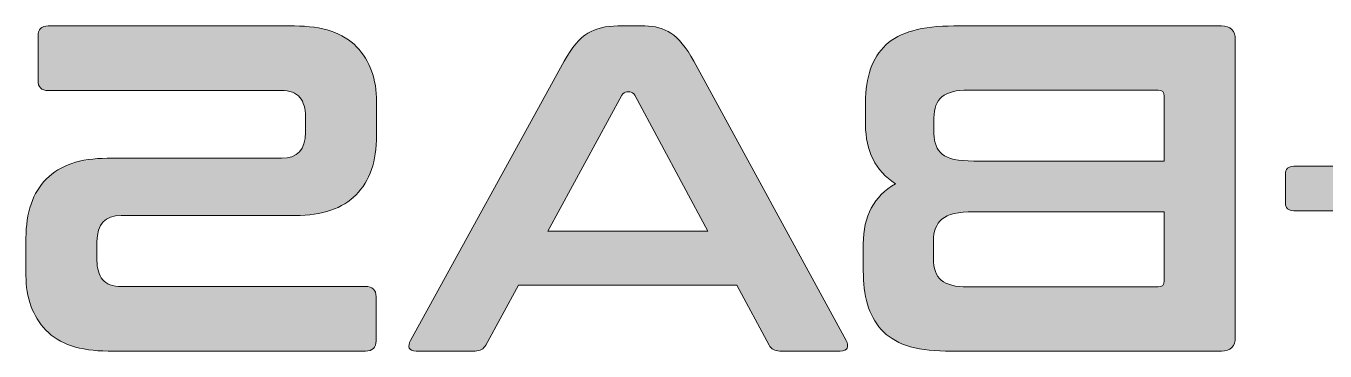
# Model space of a CAD drawing. Header units: millimetres. Extents: x 0 to 62, y -117 to 0.
# Drawn here: x 36.981 to 40.928, y -43.734 to -42.746 of the extents above; entities that cross this region are included whole.
import ezdxf

# ---------------------------------------------------------------- set-up
doc = ezdxf.new("R2010")
doc.units = ezdxf.units.MM
doc.header["$MEASUREMENT"] = 0
doc.layers.add('GLOSS-V', color=7, linetype='Continuous')

# ---------------------------------------------------------------- blocks, each defined once
blk = doc.blocks.new('block 62')
at = {"layer": 'GLOSS-V', "true_color": 0x010101}
h = blk.add_hatch(color=178, dxfattribs=at)
h.dxf.hatch_style = 2
edge = h.paths.add_edge_path()
edge.add_spline(control_points=[(37.7965, -42.7462), (37.8823, -42.7462), (37.945, -42.7672), (37.9856, -42.8096), (38.0259, -42.852), (38.0463, -42.9075), (38.0463, -42.9762), (38.0463, -42.9762), (38.0463, -43.0792), (38.0463, -43.0792), (38.0463, -43.1572), (38.0256, -43.2172), (37.9842, -43.259), (37.9429, -43.3009), (37.8809, -43.3219), (37.7992, -43.3219), (37.7992, -43.3219), (37.2701, -43.3219), (37.2701, -43.3219), (37.2212, -43.3219), (37.1967, -43.3483), (37.1967, -43.401), (37.1967, -43.401), (37.1967, -43.4588), (37.1967, -43.4588), (37.1967, -43.4833), (37.2022, -43.5026), (37.2136, -43.5166), (37.2249, -43.5307), (37.2442, -43.5377), (37.2715, -43.5377), (37.2715, -43.5377), (38.0125, -43.5377), (38.0125, -43.5377), (38.0339, -43.5377), (38.0449, -43.5481), (38.0449, -43.5689), (38.0449, -43.5689), (38.0449, -43.7029), (38.0449, -43.7029), (38.0449, -43.7236), (38.0339, -43.7339), (38.0125, -43.7339), (38.0125, -43.7339), (37.2305, -43.7339), (37.2305, -43.7339), (37.145, -43.7339), (37.082, -43.7127), (37.0417, -43.6704), (37.001, -43.6282), (36.981, -43.5725), (36.981, -43.504), (36.981, -43.504), (36.981, -43.391), (36.981, -43.391), (36.981, -43.3129), (37.0017, -43.253), (37.043, -43.2111), (37.0844, -43.1693), (37.1457, -43.1483), (37.2277, -43.1483), (37.2277, -43.1483), (37.7569, -43.1483), (37.7569, -43.1483), (37.8058, -43.1483), (37.8302, -43.1219), (37.8302, -43.0694), (37.8302, -43.0694), (37.8302, -43.0213), (37.8302, -43.0213), (37.8302, -42.9969), (37.8244, -42.9776), (37.8134, -42.9634), (37.802, -42.9493), (37.7831, -42.9423), (37.7555, -42.9423), (37.7555, -42.9423), (37.0486, -42.9423), (37.0486, -42.9423), (37.0279, -42.9423), (37.0176, -42.9319), (37.0176, -42.9112), (37.0176, -42.9112), (37.0176, -42.7772), (37.0176, -42.7772), (37.0176, -42.7566), (37.0279, -42.7462), (37.0486, -42.7462), (37.0486, -42.7462), (37.7965, -42.7462), (37.7965, -42.7462)], knot_values=[0, 0, 0, 0, 1, 1, 1, 2, 2, 2, 3, 3, 3, 4, 4, 4, 5, 5, 5, 6, 6, 6, 7, 7, 7, 8, 8, 8, 9, 9, 9, 10, 10, 10, 11, 11, 11, 12, 12, 12, 13, 13, 13, 14, 14, 14, 15, 15, 15, 16, 16, 16, 17, 17, 17, 18, 18, 18, 19, 19, 19, 20, 20, 20, 21, 21, 21, 22, 22, 22, 23, 23, 23, 24, 24, 24, 25, 25, 25, 26, 26, 26, 27, 27, 27, 28, 28, 28, 29, 29, 29, 30, 30, 30, 30], degree=3, periodic=1)
h = blk.add_hatch(color=178, dxfattribs=at)
h.dxf.hatch_style = 2
edge = h.paths.add_edge_path()
edge.add_spline(control_points=[(38.8617, -42.7462), (38.8917, -42.7462), (38.9182, -42.7535), (38.9406, -42.7681), (38.9633, -42.7826), (38.9864, -42.811), (39.0102, -42.8534), (39.0102, -42.8534), (39.4729, -43.7016), (39.4729, -43.7016), (39.4773, -43.7109), (39.4787, -43.7186), (39.4763, -43.7248), (39.4739, -43.7308), (39.4667, -43.7339), (39.4546, -43.7339), (39.4546, -43.7339), (39.271, -43.7339), (39.271, -43.7339), (39.2562, -43.7339), (39.2451, -43.7279), (39.2386, -43.7157), (39.2386, -43.7157), (39.1411, -43.5336), (39.1411, -43.5336), (39.1411, -43.5336), (38.4779, -43.5336), (38.4779, -43.5336), (38.4779, -43.5336), (38.3777, -43.7157), (38.3777, -43.7157), (38.3722, -43.7279), (38.3611, -43.7339), (38.3453, -43.7339), (38.3453, -43.7339), (38.1661, -43.7339), (38.1661, -43.7339), (38.1548, -43.7339), (38.1482, -43.7308), (38.1455, -43.7248), (38.1434, -43.7186), (38.1444, -43.7109), (38.1489, -43.7016), (38.1489, -43.7016), (38.6161, -42.8534), (38.6161, -42.8534), (38.6398, -42.811), (38.6636, -42.7826), (38.6884, -42.7681), (38.7125, -42.7535), (38.7429, -42.7462), (38.7787, -42.7462), (38.7787, -42.7462), (38.8617, -42.7462), (38.8617, -42.7462)], knot_values=[0, 0, 0, 0, 1, 1, 1, 2, 2, 2, 3, 3, 3, 4, 4, 4, 5, 5, 5, 6, 6, 6, 7, 7, 7, 8, 8, 8, 9, 9, 9, 10, 10, 10, 11, 11, 11, 12, 12, 12, 13, 13, 13, 14, 14, 14, 15, 15, 15, 16, 16, 16, 17, 17, 17, 18, 18, 18, 18], degree=3, periodic=1)
edge = h.paths.add_edge_path()
edge.add_spline(control_points=[(38.8307, -42.9564), (38.8269, -42.9498), (38.8217, -42.9466), (38.8152, -42.9466), (38.8152, -42.9466), (38.8069, -42.9466), (38.8069, -42.9466), (38.8, -42.9466), (38.7952, -42.9498), (38.7911, -42.9564), (38.7911, -42.9564), (38.5668, -43.3698), (38.5668, -43.3698), (38.5668, -43.3698), (39.0522, -43.3698), (39.0522, -43.3698), (39.0522, -43.3698), (38.8307, -42.9564), (38.8307, -42.9564)], knot_values=[0, 0, 0, 0, 1, 1, 1, 2, 2, 2, 3, 3, 3, 4, 4, 4, 5, 5, 5, 6, 6, 6, 6], degree=3, periodic=1)
h = blk.add_hatch(color=178, dxfattribs=at)
h.dxf.hatch_style = 2
edge = h.paths.add_edge_path()
edge.add_spline(control_points=[(40.6129, -42.7462), (40.6411, -42.7462), (40.6552, -42.7604), (40.6552, -42.7884), (40.6552, -42.7884), (40.6552, -43.6916), (40.6552, -43.6916), (40.6552, -43.7198), (40.6411, -43.7339), (40.6129, -43.7339), (40.6129, -43.7339), (39.775, -43.7339), (39.775, -43.7339), (39.7275, -43.7339), (39.6882, -43.7283), (39.6561, -43.7171), (39.6241, -43.7057), (39.5986, -43.6895), (39.5793, -43.6683), (39.56, -43.6471), (39.5463, -43.6215), (39.5376, -43.5915), (39.529, -43.5613), (39.5249, -43.5274), (39.5249, -43.4899), (39.5249, -43.4899), (39.5249, -43.408), (39.5249, -43.408), (39.5249, -43.3243), (39.5573, -43.2635), (39.6224, -43.226), (39.5621, -43.1855), (39.5318, -43.1257), (39.5318, -43.0466), (39.5318, -43.0466), (39.5318, -42.9789), (39.5318, -42.9789), (39.5318, -42.9009), (39.5525, -42.8425), (39.5934, -42.8039), (39.6344, -42.7655), (39.7033, -42.7462), (39.8002, -42.7462), (39.8002, -42.7462), (40.6129, -42.7462), (40.6129, -42.7462)], knot_values=[0, 0, 0, 0, 1, 1, 1, 2, 2, 2, 3, 3, 3, 4, 4, 4, 5, 5, 5, 6, 6, 6, 7, 7, 7, 8, 8, 8, 9, 9, 9, 10, 10, 10, 11, 11, 11, 12, 12, 12, 13, 13, 13, 14, 14, 14, 15, 15, 15, 15], degree=3, periodic=1)
edge = h.paths.add_edge_path()
edge.add_spline(control_points=[(39.8608, -43.3105), (39.8136, -43.3105), (39.7816, -43.3181), (39.764, -43.3331), (39.7468, -43.3483), (39.7381, -43.3703), (39.7381, -43.3994), (39.7381, -43.3994), (39.7381, -43.4532), (39.7381, -43.4532), (39.7381, -43.4833), (39.7461, -43.5052), (39.7619, -43.5188), (39.7781, -43.5324), (39.8046, -43.5393), (39.8425, -43.5393), (39.8425, -43.5393), (40.421, -43.5393), (40.421, -43.5393), (40.433, -43.5393), (40.4392, -43.5331), (40.4392, -43.5209), (40.4392, -43.5209), (40.4392, -43.3105), (40.4392, -43.3105), (40.4392, -43.3105), (39.8608, -43.3105), (39.8608, -43.3105)], knot_values=[0, 0, 0, 0, 1, 1, 1, 2, 2, 2, 3, 3, 3, 4, 4, 4, 5, 5, 5, 6, 6, 6, 7, 7, 7, 8, 8, 8, 9, 9, 9, 9], degree=3, periodic=1)
edge = h.paths.add_edge_path()
edge.add_spline(control_points=[(40.4392, -42.9593), (40.4392, -42.9471), (40.433, -42.9409), (40.421, -42.9409), (40.421, -42.9409), (39.8439, -42.9409), (39.8439, -42.9409), (39.8074, -42.9409), (39.7805, -42.9478), (39.764, -42.9614), (39.7478, -42.975), (39.7395, -42.9963), (39.7395, -43.0256), (39.7395, -43.0256), (39.7395, -43.0735), (39.7395, -43.0735), (39.7395, -43.1009), (39.7481, -43.1216), (39.7647, -43.1357), (39.7819, -43.1498), (39.8136, -43.1567), (39.8608, -43.1567), (39.8608, -43.1567), (40.4392, -43.1567), (40.4392, -43.1567), (40.4392, -43.1567), (40.4392, -42.9593), (40.4392, -42.9593)], knot_values=[0, 0, 0, 0, 1, 1, 1, 2, 2, 2, 3, 3, 3, 4, 4, 4, 5, 5, 5, 6, 6, 6, 7, 7, 7, 8, 8, 8, 9, 9, 9, 9], degree=3, periodic=1)
h = blk.add_hatch(color=178, dxfattribs=at)
h.dxf.hatch_style = 2
edge = h.paths.add_edge_path()
edge.add_spline(control_points=[(41.224, -42.8675), (41.2405, -42.8675), (41.2492, -42.8759), (41.2492, -42.893), (41.2492, -42.893), (41.2492, -43.1724), (41.2492, -43.1724), (41.2492, -43.1724), (41.5286, -43.1724), (41.5286, -43.1724), (41.5458, -43.1724), (41.5541, -43.1808), (41.5541, -43.1977), (41.5541, -43.1977), (41.5541, -43.2825), (41.5541, -43.2825), (41.5541, -43.2993), (41.5458, -43.3078), (41.5286, -43.3078), (41.5286, -43.3078), (41.2492, -43.3078), (41.2492, -43.3078), (41.2492, -43.3078), (41.2492, -43.5886), (41.2492, -43.5886), (41.2492, -43.6056), (41.2405, -43.614), (41.224, -43.614), (41.224, -43.614), (41.1393, -43.614), (41.1393, -43.614), (41.122, -43.614), (41.1138, -43.6056), (41.1138, -43.5886), (41.1138, -43.5886), (41.1138, -43.3078), (41.1138, -43.3078), (41.1138, -43.3078), (40.833, -43.3078), (40.833, -43.3078), (40.8161, -43.3078), (40.8075, -43.2993), (40.8075, -43.2825), (40.8075, -43.2825), (40.8075, -43.1977), (40.8075, -43.1977), (40.8075, -43.1808), (40.8161, -43.1724), (40.833, -43.1724), (40.833, -43.1724), (41.1138, -43.1724), (41.1138, -43.1724), (41.1138, -43.1724), (41.1138, -42.893), (41.1138, -42.893), (41.1138, -42.8759), (41.122, -42.8675), (41.1393, -42.8675), (41.1393, -42.8675), (41.224, -42.8675), (41.224, -42.8675)], knot_values=[0, 0, 0, 0, 1, 1, 1, 2, 2, 2, 3, 3, 3, 4, 4, 4, 5, 5, 5, 6, 6, 6, 7, 7, 7, 8, 8, 8, 9, 9, 9, 10, 10, 10, 11, 11, 11, 12, 12, 12, 13, 13, 13, 14, 14, 14, 15, 15, 15, 16, 16, 16, 17, 17, 17, 18, 18, 18, 19, 19, 19, 20, 20, 20, 20], degree=3, periodic=1)
at = {"layer": 'GLOSS-V', "lineweight": 0}
for points, knots in [([(37.7965, -42.7462), (37.8823, -42.7462), (37.945, -42.7672), (37.9856, -42.8096), (38.0259, -42.852), (38.0463, -42.9075), (38.0463, -42.9762), (38.0463, -42.9762), (38.0463, -43.0792), (38.0463, -43.0792), (38.0463, -43.1572), (38.0256, -43.2172), (37.9842, -43.259), (37.9429, -43.3009), (37.8809, -43.3219), (37.7992, -43.3219), (37.7992, -43.3219), (37.2701, -43.3219), (37.2701, -43.3219), (37.2212, -43.3219), (37.1967, -43.3483), (37.1967, -43.401), (37.1967, -43.401), (37.1967, -43.4588), (37.1967, -43.4588), (37.1967, -43.4833), (37.2022, -43.5026), (37.2136, -43.5166), (37.2249, -43.5307), (37.2442, -43.5377), (37.2715, -43.5377), (37.2715, -43.5377), (38.0125, -43.5377), (38.0125, -43.5377), (38.0339, -43.5377), (38.0449, -43.5481), (38.0449, -43.5689), (38.0449, -43.5689), (38.0449, -43.7029), (38.0449, -43.7029), (38.0449, -43.7236), (38.0339, -43.7339), (38.0125, -43.7339), (38.0125, -43.7339), (37.2305, -43.7339), (37.2305, -43.7339), (37.145, -43.7339), (37.082, -43.7127), (37.0417, -43.6704), (37.001, -43.6282), (36.981, -43.5725), (36.981, -43.504), (36.981, -43.504), (36.981, -43.391), (36.981, -43.391), (36.981, -43.3129), (37.0017, -43.253), (37.043, -43.2111), (37.0844, -43.1693), (37.1457, -43.1483), (37.2277, -43.1483), (37.2277, -43.1483), (37.7569, -43.1483), (37.7569, -43.1483), (37.8058, -43.1483), (37.8302, -43.1219), (37.8302, -43.0694), (37.8302, -43.0694), (37.8302, -43.0213), (37.8302, -43.0213), (37.8302, -42.9969), (37.8244, -42.9776), (37.8134, -42.9634), (37.802, -42.9493), (37.7831, -42.9423), (37.7555, -42.9423), (37.7555, -42.9423), (37.0486, -42.9423), (37.0486, -42.9423), (37.0279, -42.9423), (37.0176, -42.9319), (37.0176, -42.9112), (37.0176, -42.9112), (37.0176, -42.7772), (37.0176, -42.7772), (37.0176, -42.7566), (37.0279, -42.7462), (37.0486, -42.7462), (37.0486, -42.7462), (37.7965, -42.7462), (37.7965, -42.7462)], [0, 0, 0, 0, 1, 1, 1, 2, 2, 2, 3, 3, 3, 4, 4, 4, 5, 5, 5, 6, 6, 6, 7, 7, 7, 8, 8, 8, 9, 9, 9, 10, 10, 10, 11, 11, 11, 12, 12, 12, 13, 13, 13, 14, 14, 14, 15, 15, 15, 16, 16, 16, 17, 17, 17, 18, 18, 18, 19, 19, 19, 20, 20, 20, 21, 21, 21, 22, 22, 22, 23, 23, 23, 24, 24, 24, 25, 25, 25, 26, 26, 26, 27, 27, 27, 28, 28, 28, 29, 29, 29, 30, 30, 30, 30]), ([(38.8617, -42.7462), (38.8917, -42.7462), (38.9182, -42.7535), (38.9406, -42.7681), (38.9633, -42.7826), (38.9864, -42.811), (39.0102, -42.8534), (39.0102, -42.8534), (39.4729, -43.7016), (39.4729, -43.7016), (39.4773, -43.7109), (39.4787, -43.7186), (39.4763, -43.7248), (39.4739, -43.7308), (39.4667, -43.7339), (39.4546, -43.7339), (39.4546, -43.7339), (39.271, -43.7339), (39.271, -43.7339), (39.2562, -43.7339), (39.2451, -43.7279), (39.2386, -43.7157), (39.2386, -43.7157), (39.1411, -43.5336), (39.1411, -43.5336), (39.1411, -43.5336), (38.4779, -43.5336), (38.4779, -43.5336), (38.4779, -43.5336), (38.3777, -43.7157), (38.3777, -43.7157), (38.3722, -43.7279), (38.3611, -43.7339), (38.3453, -43.7339), (38.3453, -43.7339), (38.1661, -43.7339), (38.1661, -43.7339), (38.1548, -43.7339), (38.1482, -43.7308), (38.1455, -43.7248), (38.1434, -43.7186), (38.1444, -43.7109), (38.1489, -43.7016), (38.1489, -43.7016), (38.6161, -42.8534), (38.6161, -42.8534), (38.6398, -42.811), (38.6636, -42.7826), (38.6884, -42.7681), (38.7125, -42.7535), (38.7429, -42.7462), (38.7787, -42.7462), (38.7787, -42.7462), (38.8617, -42.7462), (38.8617, -42.7462)], [0, 0, 0, 0, 1, 1, 1, 2, 2, 2, 3, 3, 3, 4, 4, 4, 5, 5, 5, 6, 6, 6, 7, 7, 7, 8, 8, 8, 9, 9, 9, 10, 10, 10, 11, 11, 11, 12, 12, 12, 13, 13, 13, 14, 14, 14, 15, 15, 15, 16, 16, 16, 17, 17, 17, 18, 18, 18, 18]), ([(40.6129, -42.7462), (40.6411, -42.7462), (40.6552, -42.7604), (40.6552, -42.7884), (40.6552, -42.7884), (40.6552, -43.6916), (40.6552, -43.6916), (40.6552, -43.7198), (40.6411, -43.7339), (40.6129, -43.7339), (40.6129, -43.7339), (39.775, -43.7339), (39.775, -43.7339), (39.7275, -43.7339), (39.6882, -43.7283), (39.6561, -43.7171), (39.6241, -43.7057), (39.5986, -43.6895), (39.5793, -43.6683), (39.56, -43.6471), (39.5463, -43.6215), (39.5376, -43.5915), (39.529, -43.5613), (39.5249, -43.5274), (39.5249, -43.4899), (39.5249, -43.4899), (39.5249, -43.408), (39.5249, -43.408), (39.5249, -43.3243), (39.5573, -43.2635), (39.6224, -43.226), (39.5621, -43.1855), (39.5318, -43.1257), (39.5318, -43.0466), (39.5318, -43.0466), (39.5318, -42.9789), (39.5318, -42.9789), (39.5318, -42.9009), (39.5525, -42.8425), (39.5934, -42.8039), (39.6344, -42.7655), (39.7033, -42.7462), (39.8002, -42.7462), (39.8002, -42.7462), (40.6129, -42.7462), (40.6129, -42.7462)], [0, 0, 0, 0, 1, 1, 1, 2, 2, 2, 3, 3, 3, 4, 4, 4, 5, 5, 5, 6, 6, 6, 7, 7, 7, 8, 8, 8, 9, 9, 9, 10, 10, 10, 11, 11, 11, 12, 12, 12, 13, 13, 13, 14, 14, 14, 15, 15, 15, 15]), ([(41.224, -42.8675), (41.2405, -42.8675), (41.2492, -42.8759), (41.2492, -42.893), (41.2492, -42.893), (41.2492, -43.1724), (41.2492, -43.1724), (41.2492, -43.1724), (41.5286, -43.1724), (41.5286, -43.1724), (41.5458, -43.1724), (41.5541, -43.1808), (41.5541, -43.1977), (41.5541, -43.1977), (41.5541, -43.2825), (41.5541, -43.2825), (41.5541, -43.2993), (41.5458, -43.3078), (41.5286, -43.3078), (41.5286, -43.3078), (41.2492, -43.3078), (41.2492, -43.3078), (41.2492, -43.3078), (41.2492, -43.5886), (41.2492, -43.5886), (41.2492, -43.6056), (41.2405, -43.614), (41.224, -43.614), (41.224, -43.614), (41.1393, -43.614), (41.1393, -43.614), (41.122, -43.614), (41.1138, -43.6056), (41.1138, -43.5886), (41.1138, -43.5886), (41.1138, -43.3078), (41.1138, -43.3078), (41.1138, -43.3078), (40.833, -43.3078), (40.833, -43.3078), (40.8161, -43.3078), (40.8075, -43.2993), (40.8075, -43.2825), (40.8075, -43.2825), (40.8075, -43.1977), (40.8075, -43.1977), (40.8075, -43.1808), (40.8161, -43.1724), (40.833, -43.1724), (40.833, -43.1724), (41.1138, -43.1724), (41.1138, -43.1724), (41.1138, -43.1724), (41.1138, -42.893), (41.1138, -42.893), (41.1138, -42.8759), (41.122, -42.8675), (41.1393, -42.8675), (41.1393, -42.8675), (41.224, -42.8675), (41.224, -42.8675)], [0, 0, 0, 0, 1, 1, 1, 2, 2, 2, 3, 3, 3, 4, 4, 4, 5, 5, 5, 6, 6, 6, 7, 7, 7, 8, 8, 8, 9, 9, 9, 10, 10, 10, 11, 11, 11, 12, 12, 12, 13, 13, 13, 14, 14, 14, 15, 15, 15, 16, 16, 16, 17, 17, 17, 18, 18, 18, 19, 19, 19, 20, 20, 20, 20]), ([(38.8307, -42.9564), (38.8269, -42.9498), (38.8217, -42.9466), (38.8152, -42.9466), (38.8152, -42.9466), (38.8069, -42.9466), (38.8069, -42.9466), (38.8, -42.9466), (38.7952, -42.9498), (38.7911, -42.9564), (38.7911, -42.9564), (38.5668, -43.3698), (38.5668, -43.3698), (38.5668, -43.3698), (39.0522, -43.3698), (39.0522, -43.3698), (39.0522, -43.3698), (38.8307, -42.9564), (38.8307, -42.9564)], [0, 0, 0, 0, 1, 1, 1, 2, 2, 2, 3, 3, 3, 4, 4, 4, 5, 5, 5, 6, 6, 6, 6]), ([(40.4392, -42.9593), (40.4392, -42.9471), (40.433, -42.9409), (40.421, -42.9409), (40.421, -42.9409), (39.8439, -42.9409), (39.8439, -42.9409), (39.8074, -42.9409), (39.7805, -42.9478), (39.764, -42.9614), (39.7478, -42.975), (39.7395, -42.9963), (39.7395, -43.0256), (39.7395, -43.0256), (39.7395, -43.0735), (39.7395, -43.0735), (39.7395, -43.1009), (39.7481, -43.1216), (39.7647, -43.1357), (39.7819, -43.1498), (39.8136, -43.1567), (39.8608, -43.1567), (39.8608, -43.1567), (40.4392, -43.1567), (40.4392, -43.1567), (40.4392, -43.1567), (40.4392, -42.9593), (40.4392, -42.9593)], [0, 0, 0, 0, 1, 1, 1, 2, 2, 2, 3, 3, 3, 4, 4, 4, 5, 5, 5, 6, 6, 6, 7, 7, 7, 8, 8, 8, 9, 9, 9, 9]), ([(39.8608, -43.3105), (39.8136, -43.3105), (39.7816, -43.3181), (39.764, -43.3331), (39.7468, -43.3483), (39.7381, -43.3703), (39.7381, -43.3994), (39.7381, -43.3994), (39.7381, -43.4532), (39.7381, -43.4532), (39.7381, -43.4833), (39.7461, -43.5052), (39.7619, -43.5188), (39.7781, -43.5324), (39.8046, -43.5393), (39.8425, -43.5393), (39.8425, -43.5393), (40.421, -43.5393), (40.421, -43.5393), (40.433, -43.5393), (40.4392, -43.5331), (40.4392, -43.5209), (40.4392, -43.5209), (40.4392, -43.3105), (40.4392, -43.3105), (40.4392, -43.3105), (39.8608, -43.3105), (39.8608, -43.3105)], [0, 0, 0, 0, 1, 1, 1, 2, 2, 2, 3, 3, 3, 4, 4, 4, 5, 5, 5, 6, 6, 6, 7, 7, 7, 8, 8, 8, 9, 9, 9, 9])]:
    blk.add_open_spline(points, degree=3, knots=knots, dxfattribs=at)

msp = doc.modelspace()

# ---------------------------------------------------------------- block references
at = {"layer": 'GLOSS-V'}
msp.add_blockref('block 62', (0, 0), dxfattribs=at)

doc.saveas('drawing.dxf')
